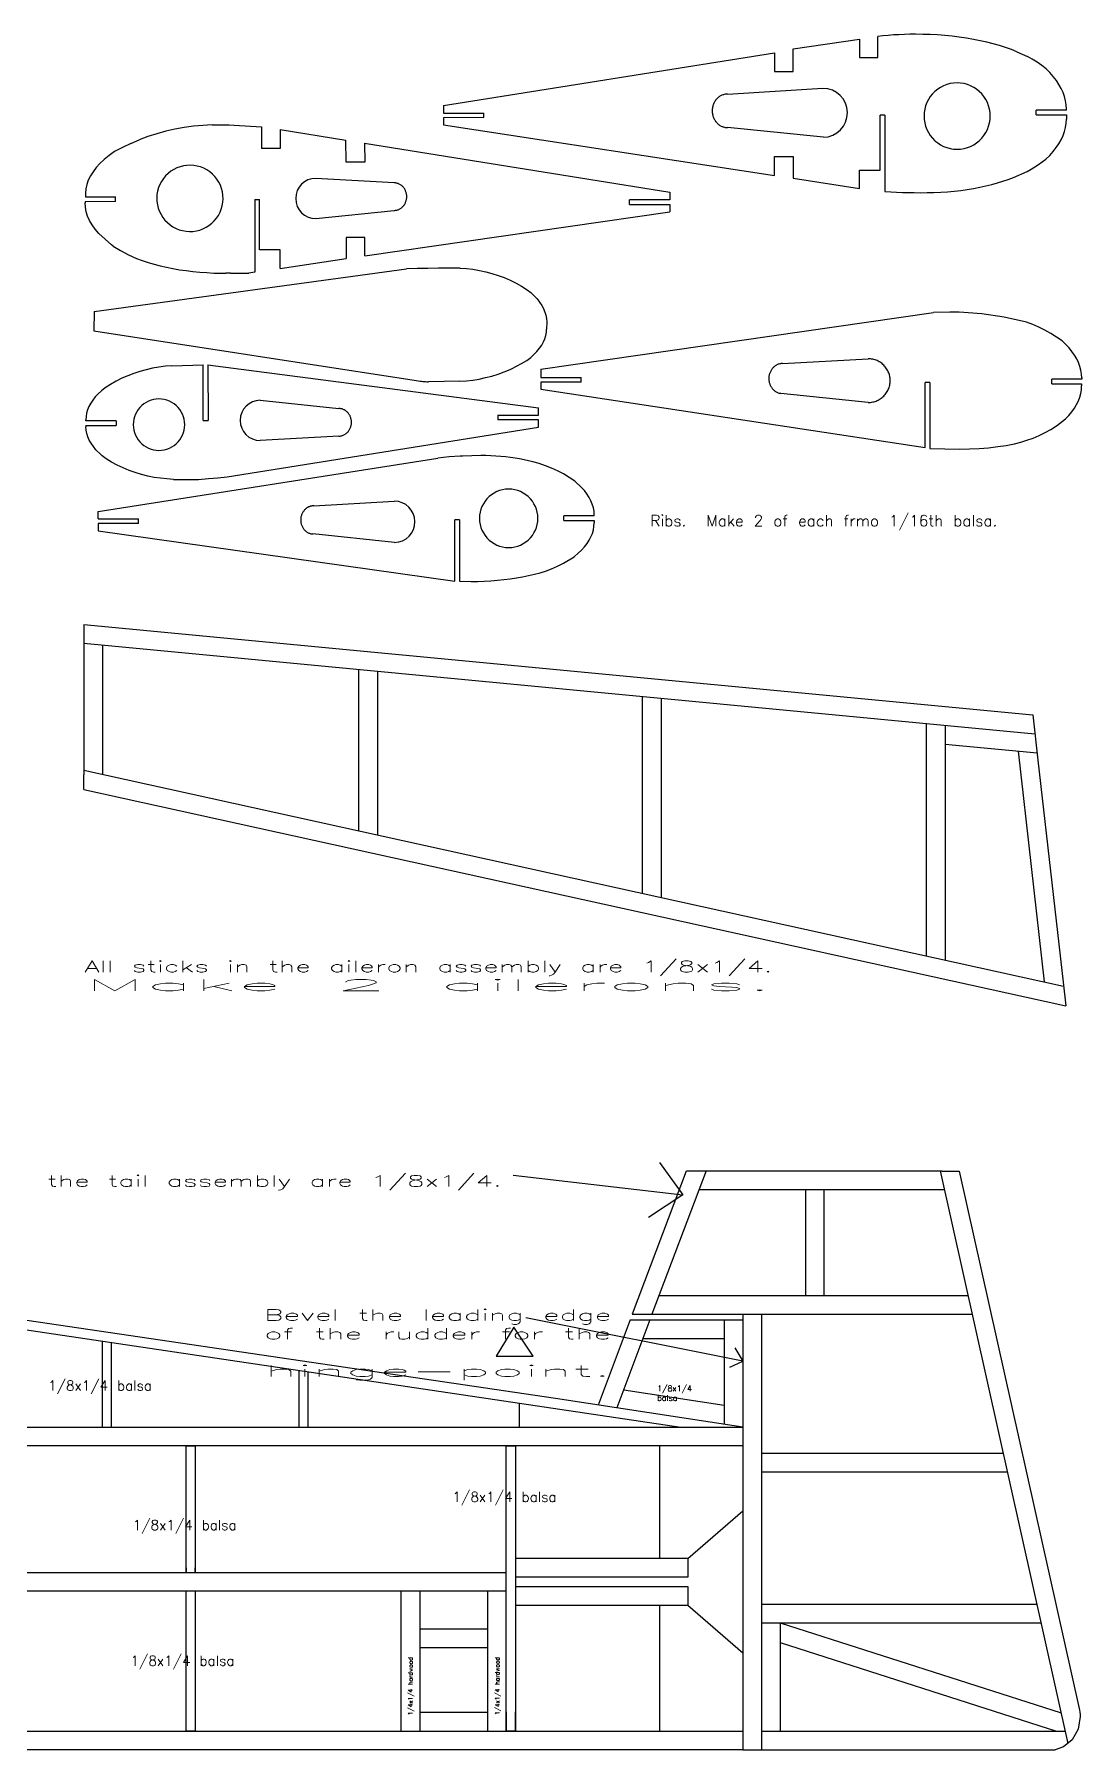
# Model space of a CAD drawing. Extents: x 0 to 60.8, y 0 to 23.
# Drawn here: x 15.7 to 29.74, y 0 to 22.98 of the extents above; entities that cross this region are included whole.
import ezdxf
from ezdxf.enums import TextEntityAlignment as Align

# ---------------------------------------------------------------- set-up
doc = ezdxf.new("R2010")
doc.units = 0
doc.layers.get('0').update_dxf_attribs({"linetype": 'CONTINUOUS'})
doc.styles.add('_TCW_TXTSTY_1', font='TXT.SHX')
doc.styles.add('_TCW_TXTSTY_D', font='TXT.SHX', dxfattribs={"width": 1.47})

msp = doc.modelspace()

# ---------------------------------------------------------------- linework, layer by layer
at = {"color": 7, "linetype": 'CONTINUOUS'}
for p, q in [((25.874, 22.789, 0), (26.761, 22.918, 0)), ((25.874, 22.486, 0), (25.874, 22.789, 0)), ((26.761, 22.918, 0), (26.761, 22.673, 0)), ((27.008, 22.674, 0), (27.007, 22.957, 0)), ((21.188, 22.03), (25.622, 22.738)), ((25.622, 22.738, 0), (25.623, 22.485, 0)), ((26.761, 22.673, 0), (27.008, 22.674, 0)), ((28.874, 22.751), (29.014, 22.688)), ((29.078, 22.654), (29.014, 22.688)), ((25.623, 22.485, 0), (25.874, 22.486, 0)), ((27.935, 22.312, 0), (27.891, 22.295, 0)), ((27.979, 22.324, 0), (27.935, 22.312, 0)), ((28.025, 22.331, 0), (27.979, 22.324, 0)), ((28.072, 22.333, 0), (28.025, 22.331, 0)), ((28.118, 22.331, 0), (28.072, 22.333, 0)), ((28.164, 22.324, 0), (28.118, 22.331, 0)), ((28.209, 22.312, 0), (28.164, 22.324, 0)), ((28.252, 22.295, 0), (28.209, 22.312, 0)), ((24.994, 22.184, 0), (26.273, 22.262, 0)), ((27.666, 22.07, 0), (27.649, 22.026, 0)), ((27.687, 22.111, 0), (27.666, 22.07, 0)), ((27.712, 22.15, 0), (27.687, 22.111, 0)), ((27.742, 22.186, 0), (27.712, 22.15, 0)), ((27.775, 22.219, 0), (27.742, 22.186, 0)), ((27.811, 22.248, 0), (27.775, 22.219, 0)), ((27.85, 22.274, 0), (27.811, 22.248, 0)), ((27.891, 22.295, 0), (27.85, 22.274, 0)), ((28.294, 22.274, 0), (28.252, 22.295, 0)), ((28.333, 22.248, 0), (28.294, 22.274, 0)), ((28.369, 22.219, 0), (28.333, 22.248, 0)), ((28.402, 22.186, 0), (28.369, 22.219, 0)), ((28.431, 22.15, 0), (28.402, 22.186, 0)), ((28.456, 22.111, 0), (28.431, 22.15, 0)), ((28.478, 22.07, 0), (28.456, 22.111, 0)), ((28.494, 22.026, 0), (28.478, 22.07, 0)), ((21.188, 22.03), (21.189, 21.93)), ((21.729, 21.868, 0), (21.188, 21.867, 0)), ((21.188, 21.867), (21.189, 21.772)), ((21.189, 21.93, 0), (21.729, 21.93, 0)), ((21.729, 21.868, 0), (21.729, 21.93, 0)), ((27.039, 21.163, 0), (27.039, 21.903, 0)), ((27.102, 21.903, 0), (27.039, 21.903, 0)), ((27.102, 21.903, 0), (27.103, 20.878, 0)), ((27.63, 21.936, 0), (27.628, 21.889, 0)), ((27.628, 21.889, 0), (27.63, 21.843, 0)), ((27.637, 21.981, 0), (27.63, 21.936, 0)), ((27.63, 21.843, 0), (27.637, 21.797, 0)), ((27.649, 22.026, 0), (27.637, 21.981, 0)), ((28.506, 21.981, 0), (28.494, 22.026, 0)), ((28.514, 21.936, 0), (28.506, 21.981, 0)), ((28.506, 21.797, 0), (28.514, 21.843, 0)), ((28.516, 21.889, 0), (28.514, 21.936, 0)), ((28.514, 21.843, 0), (28.516, 21.889, 0)), ((29.539, 21.967, 0), (29.132, 21.967, 0)), ((29.133, 21.904, 0), (29.132, 21.967, 0)), ((29.133, 21.904, 0), (29.538, 21.905, 0)), ((29.538, 21.889, 0), (29.537, 21.848, 0)), ((29.538, 21.905), (29.538, 21.889)), ((29.539, 21.967), (29.539, 21.983)), ((18.086, 21.77), (18.315, 21.77)), ((18.315, 21.77, 0), (18.382, 21.767, 0)), ((18.382, 21.767, 0), (18.748, 21.744, 0)), ((18.748, 21.744, 0), (18.748, 21.453, 0)), ((18.998, 21.708, 0), (18.997, 21.453, 0)), ((18.998, 21.708, 0), (19.88, 21.566, 0)), ((21.189, 21.772), (25.624, 21.094)), ((26.28, 21.605, 0), (24.995, 21.736, 0)), ((27.637, 21.797, 0), (27.649, 21.752, 0)), ((27.649, 21.752, 0), (27.666, 21.708, 0)), ((27.666, 21.708, 0), (27.687, 21.667, 0)), ((27.687, 21.667, 0), (27.712, 21.628, 0)), ((27.712, 21.628, 0), (27.742, 21.592, 0)), ((28.402, 21.592, 0), (28.431, 21.628, 0)), ((28.431, 21.628, 0), (28.456, 21.667, 0)), ((28.456, 21.667, 0), (28.478, 21.708, 0)), ((28.478, 21.708, 0), (28.494, 21.752, 0)), ((28.494, 21.752, 0), (28.506, 21.797, 0)), ((16.996, 21.524), (17.11, 21.572)), ((18.997, 21.453, 0), (18.748, 21.453, 0)), ((19.881, 21.271, 0), (19.88, 21.566, 0)), ((20.13, 21.526, 0), (20.131, 21.271, 0)), ((20.13, 21.526), (24.222, 20.868)), ((27.742, 21.592, 0), (27.775, 21.559, 0)), ((27.775, 21.559, 0), (27.811, 21.53, 0)), ((27.811, 21.53, 0), (27.85, 21.504, 0)), ((27.85, 21.504, 0), (27.891, 21.483, 0)), ((27.891, 21.483, 0), (27.935, 21.467, 0)), ((27.935, 21.467, 0), (27.979, 21.455, 0)), ((27.979, 21.455, 0), (28.025, 21.447, 0)), ((28.025, 21.447, 0), (28.072, 21.445, 0)), ((28.072, 21.445, 0), (28.118, 21.447, 0)), ((28.118, 21.447, 0), (28.164, 21.455, 0)), ((28.164, 21.455, 0), (28.209, 21.467, 0)), ((28.209, 21.467, 0), (28.252, 21.483, 0)), ((28.252, 21.483, 0), (28.294, 21.504, 0)), ((28.294, 21.504, 0), (28.333, 21.53, 0)), ((28.333, 21.53, 0), (28.369, 21.559, 0)), ((28.369, 21.559, 0), (28.402, 21.592, 0)), ((17.532, 21.15, 0), (17.496, 21.121, 0)), ((17.572, 21.175, 0), (17.532, 21.15, 0)), ((17.614, 21.195, 0), (17.572, 21.175, 0)), ((17.657, 21.211, 0), (17.614, 21.195, 0)), ((17.702, 21.223, 0), (17.657, 21.211, 0)), ((17.748, 21.229, 0), (17.702, 21.223, 0)), ((17.795, 21.231, 0), (17.748, 21.229, 0)), ((17.841, 21.228, 0), (17.795, 21.231, 0)), ((17.887, 21.22, 0), (17.841, 21.228, 0)), ((17.932, 21.207, 0), (17.887, 21.22, 0)), ((17.975, 21.19, 0), (17.932, 21.207, 0)), ((18.016, 21.168, 0), (17.975, 21.19, 0)), ((18.055, 21.142, 0), (18.016, 21.168, 0)), ((20.131, 21.271, 0), (19.881, 21.271, 0)), ((25.624, 21.094, 0), (25.623, 21.347, 0)), ((25.623, 21.347, 0), (25.876, 21.347, 0)), ((25.876, 21.347, 0), (25.876, 21.056, 0)), ((26.764, 20.921, 0), (26.764, 21.163, 0)), ((26.764, 21.163, 0), (27.039, 21.163, 0)), ((17.368, 20.93, 0), (17.355, 20.885, 0)), ((17.385, 20.973, 0), (17.368, 20.93, 0)), ((17.407, 21.014, 0), (17.385, 20.973, 0)), ((17.433, 21.053, 0), (17.407, 21.014, 0)), ((17.463, 21.089, 0), (17.433, 21.053, 0)), ((17.496, 21.121, 0), (17.463, 21.089, 0)), ((18.09, 21.113, 0), (18.055, 21.142, 0)), ((18.123, 21.079, 0), (18.09, 21.113, 0)), ((18.151, 21.043, 0), (18.123, 21.079, 0)), ((18.176, 21.003, 0), (18.151, 21.043, 0)), ((18.197, 20.962, 0), (18.176, 21.003, 0)), ((18.213, 20.918, 0), (18.197, 20.962, 0)), ((18.224, 20.873, 0), (18.213, 20.918, 0)), ((20.526, 20.994, 0), (19.475, 21.055, 0)), ((25.876, 21.056, 0), (26.764, 20.921, 0)), ((28.826, 21.064), (29.009, 21.147)), ((16.791, 20.743, 0), (16.385, 20.742, 0)), ((16.385, 20.742), (16.385, 20.727)), ((16.389, 20.854), (16.388, 20.82)), ((16.388, 20.82), (16.388, 20.805)), ((16.388, 20.805, 0), (16.791, 20.805, 0)), ((16.791, 20.743, 0), (16.791, 20.805, 0)), ((17.347, 20.84, 0), (17.344, 20.793, 0)), ((17.344, 20.793, 0), (17.346, 20.747, 0)), ((17.346, 20.747, 0), (17.353, 20.701, 0)), ((17.355, 20.885, 0), (17.347, 20.84, 0)), ((17.353, 20.701, 0), (17.364, 20.656, 0)), ((18.209, 20.644, 0), (18.222, 20.688, 0)), ((18.222, 20.688, 0), (18.229, 20.734, 0)), ((18.231, 20.827, 0), (18.224, 20.873, 0)), ((18.229, 20.734, 0), (18.233, 20.781, 0)), ((18.233, 20.781, 0), (18.231, 20.827, 0)), ((18.657, 20.77, 0), (18.658, 19.797, 0)), ((18.657, 20.77, 0), (18.719, 20.77, 0)), ((18.72, 20.096, 0), (18.719, 20.77, 0)), ((24.222, 20.766, 0), (23.68, 20.766, 0)), ((23.68, 20.703, 0), (23.68, 20.766, 0)), ((23.68, 20.703, 0), (24.222, 20.703, 0)), ((24.222, 20.868, 0), (24.222, 20.766, 0)), ((24.222, 20.703, 0), (24.222, 20.606, 0)), ((17.364, 20.656, 0), (17.38, 20.612, 0)), ((17.38, 20.612, 0), (17.401, 20.57, 0)), ((17.401, 20.57, 0), (17.425, 20.531, 0)), ((17.425, 20.531, 0), (17.454, 20.494, 0)), ((17.454, 20.494, 0), (17.487, 20.461, 0)), ((17.487, 20.461, 0), (17.522, 20.431, 0)), ((18.081, 20.453, 0), (18.114, 20.485, 0)), ((18.114, 20.485, 0), (18.144, 20.521, 0)), ((18.144, 20.521, 0), (18.17, 20.559, 0)), ((18.17, 20.559, 0), (18.192, 20.6, 0)), ((18.192, 20.6, 0), (18.209, 20.644, 0)), ((19.476, 20.515, 0), (20.526, 20.625, 0)), ((20.133, 20.016), (24.222, 20.606)), ((16.568, 20.314), (16.739, 20.162)), ((17.522, 20.431, 0), (17.561, 20.405, 0)), ((17.561, 20.405, 0), (17.602, 20.384, 0)), ((17.602, 20.384, 0), (17.645, 20.366, 0)), ((17.645, 20.366, 0), (17.69, 20.354, 0)), ((17.69, 20.354, 0), (17.736, 20.346, 0)), ((17.736, 20.346, 0), (17.782, 20.343, 0)), ((17.782, 20.343, 0), (17.829, 20.344, 0)), ((17.829, 20.344, 0), (17.875, 20.351, 0)), ((17.875, 20.351, 0), (17.92, 20.362, 0)), ((17.92, 20.362, 0), (17.963, 20.378, 0)), ((17.963, 20.378, 0), (18.005, 20.399, 0)), ((18.005, 20.399, 0), (18.044, 20.424, 0)), ((18.044, 20.424, 0), (18.081, 20.453, 0)), ((19.884, 20.262, 0), (19.884, 19.979, 0)), ((20.133, 20.262, 0), (19.884, 20.262, 0)), ((20.133, 20.016, 0), (20.133, 20.262, 0)), ((16.758, 20.148), (16.739, 20.162)), ((18.999, 20.096, 0), (18.72, 20.096, 0)), ((18.999, 19.846, 0), (18.999, 20.096, 0)), ((16.507, 19.272), (20.693, 19.841)), ((18.2, 19.783), (18.269, 19.784)), ((18.334, 19.784, 0), (18.269, 19.784, 0)), ((18.334, 19.784, 0), (18.58, 19.785, 0)), ((18.658, 19.797, 0), (18.58, 19.785, 0)), ((18.999, 19.846, 0), (19.884, 19.979, 0)), ((22.528, 19.309), (22.56, 19.22)), ((16.507, 19.272, 0), (16.5, 19.013, 0)), ((22.491, 18.496), (27.755, 19.256)), ((22.571, 19.13, 0), (22.569, 19.036, 0)), ((27.974, 19.263, 0), (27.755, 19.256, 0)), ((28.101, 19.262, 0), (27.974, 19.263, 0)), ((16.5, 19.013), (20.792, 18.35)), ((29.572, 18.783), (29.478, 18.876)), ((25.732, 18.573, 0), (26.88, 18.637, 0)), ((29.611, 18.734, 0), (29.572, 18.783, 0)), ((17.546, 18.544, 0), (17.965, 18.557)), ((17.968, 17.809, 0), (17.965, 18.557, 0)), ((18.028, 18.554, 0), (18.031, 17.808, 0)), ((18.028, 18.554), (22.46, 17.978)), ((22.1, 18.504), (22.233, 18.572)), ((22.233, 18.572, 0), (22.306, 18.616, 0)), ((22.491, 18.496, 0), (22.491, 18.386, 0)), ((16.52, 18.125), (16.559, 18.167)), ((20.792, 18.35, 0), (20.875, 18.339, 0)), ((21.407, 18.336, 0), (20.984, 18.33, 0)), ((22.491, 18.386, 0), (23.031, 18.386, 0)), ((23.031, 18.323, 0), (22.491, 18.323, 0)), ((22.491, 18.323, 0), (22.491, 18.228, 0)), ((22.491, 18.228), (27.643, 17.448)), ((23.031, 18.323, 0), (23.031, 18.386, 0)), ((26.88, 18.051, 0), (25.71, 18.172, 0)), ((27.643, 17.448, 0), (27.643, 18.321, 0)), ((27.705, 18.321, 0), (27.643, 18.321, 0)), ((27.705, 18.321, 0), (27.705, 17.436, 0)), ((29.741, 18.365, 0), (29.339, 18.365, 0)), ((29.339, 18.302, 0), (29.339, 18.365, 0)), ((29.339, 18.302, 0), (29.74, 18.302, 0)), ((29.74, 18.302), (29.74, 18.287)), ((29.74, 18.287), (29.74, 18.273)), ((29.741, 18.38), (29.741, 18.365)), ((17.095, 17.956, 0), (17.075, 17.926, 0)), ((17.117, 17.984, 0), (17.095, 17.956, 0)), ((17.143, 18.01, 0), (17.117, 17.984, 0)), ((17.171, 18.033, 0), (17.143, 18.01, 0)), ((17.201, 18.052, 0), (17.171, 18.033, 0)), ((17.233, 18.069, 0), (17.201, 18.052, 0)), ((17.267, 18.082, 0), (17.233, 18.069, 0)), ((17.302, 18.091, 0), (17.267, 18.082, 0)), ((17.337, 18.096, 0), (17.302, 18.091, 0)), ((17.373, 18.098, 0), (17.337, 18.096, 0)), ((17.409, 18.096, 0), (17.373, 18.098, 0)), ((17.445, 18.091, 0), (17.409, 18.096, 0)), ((17.48, 18.082, 0), (17.445, 18.091, 0)), ((17.513, 18.069, 0), (17.48, 18.082, 0)), ((17.545, 18.052, 0), (17.513, 18.069, 0)), ((17.576, 18.033, 0), (17.545, 18.052, 0)), ((17.604, 18.01, 0), (17.576, 18.033, 0)), ((17.629, 17.984, 0), (17.604, 18.01, 0)), ((17.652, 17.956, 0), (17.629, 17.984, 0)), ((17.671, 17.926, 0), (17.652, 17.956, 0)), ((18.732, 18.082, 0), (19.784, 17.97, 0)), ((22.46, 17.88, 0), (22.46, 17.978, 0)), ((16.395, 17.805), (16.395, 17.82)), ((16.799, 17.804, 0), (16.395, 17.805, 0)), ((16.395, 17.742, 0), (16.799, 17.742, 0)), ((16.395, 17.742), (16.395, 17.727)), ((16.799, 17.804, 0), (16.799, 17.742, 0)), ((17.031, 17.79, 0), (17.029, 17.754, 0)), ((17.029, 17.754, 0), (17.031, 17.718, 0)), ((17.036, 17.826, 0), (17.031, 17.79, 0)), ((17.031, 17.718, 0), (17.036, 17.682, 0)), ((17.046, 17.86, 0), (17.036, 17.826, 0)), ((17.059, 17.894, 0), (17.046, 17.86, 0)), ((17.075, 17.926, 0), (17.059, 17.894, 0)), ((17.688, 17.894, 0), (17.671, 17.926, 0)), ((17.701, 17.86, 0), (17.688, 17.894, 0)), ((17.71, 17.826, 0), (17.701, 17.86, 0)), ((17.716, 17.79, 0), (17.71, 17.826, 0)), ((17.71, 17.682, 0), (17.716, 17.718, 0)), ((17.718, 17.754, 0), (17.716, 17.79, 0)), ((17.716, 17.718, 0), (17.718, 17.754, 0)), ((17.968, 17.809, 0), (18.031, 17.808, 0)), ((18.287, 17.055), (22.459, 17.72)), ((21.915, 17.881, 0), (22.46, 17.88, 0)), ((21.915, 17.881, 0), (21.915, 17.818, 0)), ((22.459, 17.818, 0), (21.915, 17.818, 0)), ((22.459, 17.72, 0), (22.459, 17.818, 0)), ((29.403, 17.737), (29.526, 17.833)), ((17.036, 17.682, 0), (17.046, 17.648, 0)), ((17.046, 17.648, 0), (17.059, 17.614, 0)), ((17.059, 17.614, 0), (17.075, 17.582, 0)), ((17.075, 17.582, 0), (17.095, 17.552, 0)), ((17.095, 17.552, 0), (17.117, 17.524, 0)), ((17.117, 17.524, 0), (17.143, 17.498, 0)), ((17.143, 17.498, 0), (17.171, 17.475, 0)), ((17.171, 17.475, 0), (17.201, 17.456, 0)), ((17.545, 17.456, 0), (17.576, 17.475, 0)), ((17.576, 17.475, 0), (17.604, 17.498, 0)), ((17.604, 17.498, 0), (17.629, 17.524, 0)), ((17.629, 17.524, 0), (17.652, 17.552, 0)), ((17.652, 17.552, 0), (17.671, 17.582, 0)), ((17.671, 17.582, 0), (17.688, 17.614, 0)), ((17.688, 17.614, 0), (17.701, 17.648, 0)), ((17.701, 17.648, 0), (17.71, 17.682, 0)), ((19.784, 17.601, 0), (18.731, 17.541, 0)), ((28.615, 17.46, 0), (28.73, 17.477, 0)), ((28.73, 17.477, 0), (28.839, 17.499, 0)), ((16.529, 17.419), (16.595, 17.354)), ((16.558, 16.591), (21.112, 17.307)), ((16.614, 17.337, 0), (16.595, 17.354, 0)), ((16.664, 17.297, 0), (16.614, 17.337, 0)), ((17.201, 17.456, 0), (17.233, 17.439, 0)), ((17.233, 17.439, 0), (17.267, 17.426, 0)), ((17.267, 17.426, 0), (17.302, 17.417, 0)), ((17.302, 17.417, 0), (17.337, 17.411, 0)), ((17.337, 17.411, 0), (17.373, 17.41, 0)), ((17.373, 17.41, 0), (17.409, 17.411, 0)), ((17.409, 17.411, 0), (17.445, 17.417, 0)), ((17.445, 17.417, 0), (17.48, 17.426, 0)), ((17.48, 17.426, 0), (17.513, 17.439, 0)), ((17.513, 17.439, 0), (17.545, 17.456, 0)), ((21.265, 17.321, 0), (21.112, 17.307, 0)), ((21.41, 17.333, 0), (21.265, 17.321, 0)), ((21.445, 17.334, 0), (21.41, 17.333, 0)), ((21.689, 17.339, 0), (21.445, 17.334, 0)), ((27.705, 17.436, 0), (28.109, 17.425, 0)), ((28.109, 17.425, 0), (28.239, 17.429, 0)), ((28.239, 17.429, 0), (28.367, 17.433, 0)), ((28.367, 17.433, 0), (28.494, 17.442, 0)), ((28.494, 17.442, 0), (28.615, 17.46, 0)), ((17.567, 17.021, 0), (17.905, 17.021, 0)), ((21.799, 16.79, 0), (21.77, 16.761, 0)), ((21.831, 16.816, 0), (21.799, 16.79, 0)), ((21.865, 16.838, 0), (21.831, 16.816, 0)), ((21.902, 16.857, 0), (21.865, 16.838, 0)), ((21.94, 16.872, 0), (21.902, 16.857, 0)), ((21.98, 16.882, 0), (21.94, 16.872, 0)), ((22.02, 16.889, 0), (21.98, 16.882, 0)), ((22.061, 16.891, 0), (22.02, 16.889, 0)), ((22.102, 16.889, 0), (22.061, 16.891, 0)), ((22.143, 16.882, 0), (22.102, 16.889, 0)), ((22.182, 16.872, 0), (22.143, 16.882, 0)), ((22.221, 16.857, 0), (22.182, 16.872, 0)), ((22.257, 16.838, 0), (22.221, 16.857, 0)), ((22.291, 16.816, 0), (22.257, 16.838, 0)), ((22.323, 16.79, 0), (22.291, 16.816, 0)), ((22.352, 16.761, 0), (22.323, 16.79, 0)), ((22.947, 16.998, 0), (22.946, 16.999, 0)), ((22.947, 16.998), (23.037, 16.914)), ((23.076, 16.87, 0), (23.037, 16.914, 0)), ((16.558, 16.491), (16.558, 16.591)), ((19.447, 16.667, 0), (20.527, 16.73, 0)), ((21.678, 16.58, 0), (21.671, 16.54, 0)), ((21.689, 16.62, 0), (21.678, 16.58, 0)), ((21.703, 16.658, 0), (21.689, 16.62, 0)), ((21.722, 16.695, 0), (21.703, 16.658, 0)), ((21.744, 16.729, 0), (21.722, 16.695, 0)), ((21.77, 16.761, 0), (21.744, 16.729, 0)), ((22.378, 16.729, 0), (22.352, 16.761, 0)), ((22.4, 16.695, 0), (22.378, 16.729, 0)), ((22.419, 16.658, 0), (22.4, 16.695, 0)), ((22.434, 16.62, 0), (22.419, 16.658, 0)), ((22.444, 16.58, 0), (22.434, 16.62, 0)), ((22.451, 16.54, 0), (22.444, 16.58, 0)), ((16.558, 16.491, 0), (17.1, 16.491, 0)), ((17.1, 16.429, 0), (16.558, 16.429, 0)), ((16.558, 16.429), (16.558, 16.332)), ((16.558, 16.332), (21.34, 15.658)), ((17.1, 16.429, 0), (17.1, 16.491, 0)), ((21.34, 15.658, 0), (21.34, 16.478, 0)), ((21.403, 16.478, 0), (21.34, 16.478, 0)), ((21.403, 16.477, 0), (21.403, 15.658, 0)), ((21.671, 16.54, 0), (21.669, 16.499, 0)), ((21.669, 16.499, 0), (21.671, 16.458, 0)), ((21.671, 16.458, 0), (21.678, 16.417, 0)), ((21.678, 16.417, 0), (21.689, 16.378, 0)), ((21.689, 16.378, 0), (21.703, 16.34, 0)), ((21.703, 16.34, 0), (21.722, 16.303, 0)), ((22.4, 16.303, 0), (22.419, 16.34, 0)), ((22.419, 16.34, 0), (22.434, 16.378, 0)), ((22.434, 16.378, 0), (22.444, 16.417, 0)), ((22.444, 16.417, 0), (22.451, 16.458, 0)), ((22.453, 16.499, 0), (22.451, 16.54, 0)), ((22.451, 16.458, 0), (22.453, 16.499, 0)), ((23.208, 16.531, 0), (22.801, 16.531, 0)), ((22.801, 16.468, 0), (22.801, 16.531, 0)), ((22.801, 16.468, 0), (23.207, 16.468, 0)), ((23.207, 16.468), (23.207, 16.453)), ((23.207, 16.453, 0), (23.207, 16.437, 0)), ((23.208, 16.531), (23.208, 16.546)), ((20.532, 16.176, 0), (19.436, 16.289, 0)), ((21.722, 16.303, 0), (21.744, 16.269, 0)), ((21.744, 16.269, 0), (21.77, 16.237, 0)), ((21.77, 16.237, 0), (21.799, 16.208, 0)), ((21.799, 16.208, 0), (21.831, 16.182, 0)), ((21.831, 16.182, 0), (21.865, 16.16, 0)), ((21.865, 16.16, 0), (21.902, 16.141, 0)), ((21.902, 16.141, 0), (21.94, 16.126, 0)), ((21.94, 16.126, 0), (21.98, 16.116, 0)), ((21.98, 16.116, 0), (22.02, 16.109, 0)), ((22.02, 16.109, 0), (22.061, 16.107, 0)), ((22.061, 16.107, 0), (22.102, 16.109, 0)), ((22.102, 16.109, 0), (22.143, 16.116, 0)), ((22.143, 16.116, 0), (22.182, 16.126, 0)), ((22.182, 16.126, 0), (22.221, 16.141, 0)), ((22.221, 16.141, 0), (22.257, 16.16, 0)), ((22.257, 16.16, 0), (22.291, 16.182, 0)), ((22.291, 16.182, 0), (22.323, 16.208, 0)), ((22.323, 16.208, 0), (22.352, 16.237, 0)), ((22.352, 16.237, 0), (22.378, 16.269, 0)), ((22.378, 16.269, 0), (22.4, 16.303, 0)), ((22.795, 15.898), (22.938, 15.985)), ((22.938, 15.985, 0), (22.944, 15.989, 0)), ((21.403, 15.658, 0), (21.558, 15.653, 0)), ((16.365, 15.078, 0), (16.365, 14.61, 0)), ((16.365, 15.078, 0), (29.087, 13.865, 0)), ((16.365, 14.826, 0), (29.115, 13.612, 0)), ((16.615, 14.803, 0), (16.615, 13.068, 0)), ((16.365, 14.61, 0), (16.365, 13.06, 0)), ((20.053, 12.31, 0), (20.053, 14.475, 0)), ((20.303, 14.451, 0), (20.303, 12.255, 0)), ((23.856, 11.473, 0), (23.856, 14.113, 0)), ((24.106, 14.089, 0), (24.106, 11.418, 0)), ((29.087, 13.865, 0), (29.155, 13.258, 0)), ((27.661, 10.635, 0), (27.661, 13.75, 0)), ((27.911, 13.727, 0), (27.911, 10.579, 0)), ((27.911, 13.474, 0), (29.144, 13.356, 0)), ((28.89, 13.381, 0), (29.239, 10.287, 0)), ((16.365, 13.123, 0), (29.497, 10.23, 0)), ((29.155, 13.258, 0), (29.491, 10.283, 0)), ((16.365, 12.867, 0), (16.365, 13.06, 0)), ((16.365, 12.867, 0), (29.527, 9.967, 0)), ((29.491, 10.283, 0), (29.527, 9.967, 0)), ((24.082, 7.868, 0), (24.395, 7.432, 0)), ((22.121, 7.696, 0), (24.395, 7.432, 0)), ((24.44, 7.751, 0), (23.714, 5.833, 0)), ((24.71, 7.753, 0), (23.981, 5.833, 0)), ((24.443, 7.753, 0), (24.544, 7.753, 0)), ((24.544, 7.753, 0), (27.872, 7.753, 0)), ((27.844, 7.753, 0), (29.556, 0.083, 0)), ((27.872, 7.752, 0), (28.097, 7.752, 0)), ((28.097, 7.752, 0), (29.709, 0.55, 0)), ((24.395, 7.432, 0), (23.935, 7.128, 0)), ((24.615, 7.503, 0), (27.9, 7.503, 0)), ((26.038, 7.503, 0), (26.038, 6.083, 0)), ((26.288, 6.083, 0), (26.288, 7.503, 0)), ((12.845, 6.034, 0), (24.367, 4.321)), ((24.076, 6.083, 0), (28.217, 6.083, 0)), ((22.688, 4.703), (14.19, 5.959, 0)), ((25.199, 5.204, 0), (22.292, 5.786, 0)), ((23.69, 5.757, 0), (23.26, 4.616, 0)), ((23.952, 5.757), (23.512, 4.578)), ((23.69, 5.757, 0), (25.201, 5.757, 0)), ((23.714, 5.833, 0), (24.022, 5.833, 0)), ((24.022, 5.833, 0), (25.201, 5.833, 0)), ((24.951, 5.757), (24.951, 4.359)), ((25.201, 5.833), (25.201, 4.321)), ((25.201, 5.833, 0), (25.701, 5.833, 0)), ((25.451, 5.833), (25.451, -0.002)), ((25.701, 5.833, 0), (28.272, 5.833, 0)), ((22.129, 5.662, 0), (21.891, 5.27, 0)), ((22.391, 5.27, 0), (22.129, 5.662, 0)), ((16.614, 5.468, 0), (16.614, 4.321, 0)), ((16.739, 4.321, 0), (16.739, 5.449, 0)), ((23.863, 5.507), (24.951, 5.507)), ((25.092, 5.384, 0), (25.199, 5.204, 0)), ((19.248, 5.081, 0), (19.248, 4.317, 0)), ((19.373, 4.32, 0), (19.373, 5.062, 0)), ((21.891, 5.27, 0), (22.391, 5.27, 0)), ((25.027, 5.125, 0), (25.199, 5.204, 0)), ((22.204, 4.321, 0), (22.204, 4.643, 0)), ((25.201, 4.321, 0), (22.688, 4.703)), ((24.951, 4.612), (23.603, 4.817)), ((5.278, 4.321, 0), (25.201, 4.321, 0)), ((25.201, 4.321, 0), (25.201, 4.071, 0)), ((24.083, 4.071), (5.278, 4.071, 0)), ((25.201, 4.071, 0), (24.083, 4.071)), ((24.083, 4.071), (24.083, 2.56)), ((25.201, 4.071), (25.201, 3.2)), ((25.451, 3.971, 0), (28.688, 3.971, 0)), ((25.451, 3.721, 0), (28.744, 3.721, 0)), ((24.462, 2.56), (25.201, 3.2)), ((25.201, 3.2, 0), (25.201, 1.296, 0)), ((24.083, 2.56), (22.153, 2.56)), ((24.462, 2.56), (24.083, 2.56)), ((24.462, 2.56), (24.462, 2.31)), ((13.69, 2.372), (17.738, 2.372)), ((17.738, 2.435), (17.738, 2.386)), ((17.738, 2.372), (22.028, 2.372)), ((17.858, 2.386), (17.858, 2.435)), ((24.462, 2.31), (22.153, 2.31)), ((17.738, 2.122), (13.69, 2.122)), ((22.028, 2.122), (17.738, 2.122)), ((17.738, 2.06), (17.738, 2.109)), ((17.858, 2.109), (17.858, 2.06)), ((20.62, 0.248), (20.62, 2.122)), ((20.87, 2.122), (20.87, 0.248)), ((21.778, 2.122), (21.778, 0.248)), ((22.153, 2.185), (24.462, 2.185)), ((24.462, 2.185), (24.462, 1.935)), ((22.153, 1.935), (24.083, 1.935)), ((24.083, 1.935), (24.083, 0.248)), ((24.083, 1.935), (24.462, 1.935)), ((24.462, 1.935), (25.201, 1.296)), ((25.451, 1.948, 0), (29.139, 1.948, 0)), ((20.87, 1.618), (21.778, 1.618)), ((25.451, 1.698, 0), (29.195, 1.698, 0)), ((25.701, 1.698, 0), (29.464, 0.49, 0)), ((25.701, 1.698), (25.701, 0.248)), ((25.701, 1.435, 0), (29.402, 0.248, 0)), ((20.87, 1.368), (21.778, 1.368)), ((25.201, 1.296), (25.201, 0.248)), ((21.778, 0.498), (20.87, 0.498)), ((22.028, 0.504), (22.028, 0.248)), ((22.153, 0.248), (22.153, 0.504)), ((29.709, 0.55, 0), (29.714, 0.526, 0)), ((29.714, 0.526, 0), (29.717, 0.5, 0)), ((29.717, 0.5, 0), (29.72, 0.472, 0)), ((29.72, 0.472, 0), (29.723, 0.444, 0)), ((3.072, 0.248, 0), (24.083, 0.248)), ((22.028, 0.248), (22.153, 0.248)), ((24.083, 0.248), (25.201, 0.248, 0)), ((25.201, 0.248, 0), (25.201, -0.002, 0)), ((25.451, 0.248, 0), (29.52, 0.248, 0)), ((29.692, 0.273, 0), (29.613, 0.13, 0)), ((29.723, 0.444, 0), (29.692, 0.273, 0)), ((29.498, 0.035, 0), (29.386, -0.002, 0)), ((29.613, 0.13, 0), (29.498, 0.035, 0)), ((25.201, -0.002, 0), (3.072, -0.002, 0)), ((25.201, -0.002, 0), (25.529, -0.002, 0)), ((25.529, -0.002, 0), (29.092, -0.002, 0)), ((29.092, -0.002, 0), (29.386, -0.002, 0))]:
    msp.add_line(p, q, dxfattribs=at)
at = {"color": 7, "linetype": 'CONTINUOUS', "flags": 128}
for points in [[(27.512, 22.985), (27.438, 22.985), (27.365, 22.983), (27.292, 22.98), (27.22, 22.976), (27.148, 22.971), (27.077, 22.965), (27.007, 22.957)], [(28.874, 22.751), (28.799, 22.78), (28.721, 22.807), (28.64, 22.833), (28.555, 22.857), (28.469, 22.879), (28.38, 22.899), (28.289, 22.917), (28.196, 22.933), (28.101, 22.947), (28.005, 22.958), (27.908, 22.968), (27.81, 22.976), (27.711, 22.981), (27.611, 22.984), (27.512, 22.985)], [(29.266, 22.522), (29.205, 22.569), (29.143, 22.613), (29.078, 22.654)], [(29.539, 21.983), (29.535, 22.039), (29.526, 22.095), (29.512, 22.15), (29.492, 22.206), (29.467, 22.26), (29.437, 22.314), (29.402, 22.368), (29.361, 22.42), (29.316, 22.471), (29.266, 22.522)], [(24.994, 22.184), (24.983, 22.184), (24.972, 22.183), (24.962, 22.181), (24.951, 22.179), (24.941, 22.176), (24.93, 22.173), (24.92, 22.169), (24.91, 22.165), (24.901, 22.159), (24.891, 22.154), (24.882, 22.148), (24.873, 22.141), (24.864, 22.134), (24.856, 22.126), (24.848, 22.118), (24.841, 22.11), (24.834, 22.101), (24.828, 22.091), (24.821, 22.082), (24.816, 22.072), (24.811, 22.061), (24.806, 22.051), (24.802, 22.04), (24.798, 22.029), (24.795, 22.018), (24.793, 22.006), (24.791, 21.995), (24.79, 21.983), (24.789, 21.971), (24.788, 21.959), (24.789, 21.948), (24.79, 21.936), (24.791, 21.924), (24.793, 21.913), (24.796, 21.901), (24.799, 21.89), (24.802, 21.879), (24.806, 21.868), (24.811, 21.858), (24.816, 21.847), (24.822, 21.837), (24.828, 21.828), (24.835, 21.818), (24.842, 21.81), (24.849, 21.801), (24.857, 21.793), (24.865, 21.785), (24.874, 21.778), (24.882, 21.772), (24.892, 21.765), (24.901, 21.76), (24.911, 21.755), (24.921, 21.75), (24.931, 21.746), (24.941, 21.743), (24.952, 21.74), (24.962, 21.738), (24.973, 21.737), (24.984, 21.736), (24.995, 21.736)], [(29.261, 21.313), (29.312, 21.363), (29.359, 21.414), (29.4, 21.466), (29.436, 21.519), (29.467, 21.572), (29.492, 21.627), (29.512, 21.682), (29.526, 21.737), (29.534, 21.793), (29.537, 21.848)], [(18.086, 21.77), (17.96, 21.764), (17.835, 21.753), (17.71, 21.736), (17.587, 21.714), (17.465, 21.686), (17.344, 21.653), (17.226, 21.615), (17.11, 21.572)], [(16.778, 21.413), (16.706, 21.361), (16.641, 21.308), (16.583, 21.254), (16.533, 21.199), (16.49, 21.143), (16.454, 21.087), (16.426, 21.029), (16.406, 20.971), (16.394, 20.913), (16.389, 20.854)], [(16.996, 21.524), (16.885, 21.47), (16.778, 21.413)], [(29.009, 21.147), (29.064, 21.178), (29.114, 21.209), (29.161, 21.242)], [(29.161, 21.242), (29.211, 21.276), (29.261, 21.313)], [(20.526, 20.625), (20.535, 20.626), (20.544, 20.627), (20.553, 20.628), (20.561, 20.63), (20.57, 20.632), (20.578, 20.635), (20.587, 20.638), (20.595, 20.641), (20.603, 20.646), (20.611, 20.65), (20.618, 20.655), (20.626, 20.661), (20.633, 20.667), (20.639, 20.673), (20.646, 20.68), (20.652, 20.687), (20.657, 20.694), (20.663, 20.702), (20.668, 20.71), (20.672, 20.718), (20.677, 20.726), (20.68, 20.735), (20.684, 20.744), (20.687, 20.753), (20.689, 20.762), (20.691, 20.772), (20.693, 20.781), (20.694, 20.791), (20.695, 20.8), (20.695, 20.81), (20.695, 20.819), (20.694, 20.829), (20.693, 20.839), (20.691, 20.848), (20.689, 20.858), (20.687, 20.867), (20.684, 20.876), (20.68, 20.885), (20.677, 20.893), (20.672, 20.902), (20.668, 20.91), (20.663, 20.918), (20.657, 20.926), (20.651, 20.933), (20.645, 20.94), (20.639, 20.947), (20.632, 20.953), (20.625, 20.959), (20.618, 20.964), (20.61, 20.969), (20.603, 20.974), (20.595, 20.978), (20.586, 20.982), (20.578, 20.985), (20.57, 20.988), (20.561, 20.99), (20.552, 20.992), (20.543, 20.993), (20.535, 20.994), (20.526, 20.994)], [(27.578, 20.862), (27.67, 20.863), (27.761, 20.865), (27.852, 20.87), (27.942, 20.876), (28.031, 20.884), (28.12, 20.894), (28.206, 20.906), (28.292, 20.92), (28.375, 20.936), (28.456, 20.953), (28.535, 20.972), (28.612, 20.993), (28.686, 21.015), (28.757, 21.038), (28.825, 21.064), (28.826, 21.064)], [(16.568, 20.314), (16.519, 20.372), (16.477, 20.43), (16.443, 20.489), (16.417, 20.548), (16.399, 20.607), (16.388, 20.667), (16.385, 20.727)], [(27.103, 20.878), (27.181, 20.874), (27.259, 20.87), (27.338, 20.867), (27.418, 20.864), (27.498, 20.863), (27.578, 20.862)], [(16.758, 20.148), (16.86, 20.087), (16.966, 20.032), (17.074, 19.98)], [(17.074, 19.98), (17.149, 19.953), (17.227, 19.928), (17.307, 19.905), (17.39, 19.884), (17.474, 19.864), (17.561, 19.847), (17.649, 19.831), (17.739, 19.818), (17.829, 19.807), (17.921, 19.798), (18.014, 19.791), (18.107, 19.786), (18.2, 19.783)], [(21.409, 19.852), (21.264, 19.852), (21.12, 19.851), (20.977, 19.848), (20.834, 19.845), (20.693, 19.841)], [(21.409, 19.852), (21.496, 19.847), (21.582, 19.836), (21.668, 19.822), (21.753, 19.804), (21.837, 19.781), (21.92, 19.755), (22.001, 19.724), (22.081, 19.69), (22.159, 19.651), (22.234, 19.609), (22.308, 19.563)], [(22.308, 19.563), (22.357, 19.523), (22.401, 19.482), (22.441, 19.44), (22.475, 19.397), (22.504, 19.353), (22.528, 19.309)], [(22.56, 19.22), (22.568, 19.175), (22.571, 19.13)], [(29.003, 19.126), (28.703, 19.193), (28.402, 19.239), (28.101, 19.262)], [(29.478, 18.876), (29.404, 18.928), (29.328, 18.977), (29.249, 19.021), (29.169, 19.061), (29.087, 19.096), (29.003, 19.126)], [(22.306, 18.616), (22.356, 18.655), (22.4, 18.695), (22.439, 18.736), (22.473, 18.778), (22.503, 18.82), (22.527, 18.863), (22.545, 18.906), (22.559, 18.949), (22.567, 18.993), (22.569, 19.036)], [(26.88, 18.051), (26.896, 18.052), (26.911, 18.053), (26.926, 18.055), (26.941, 18.058), (26.956, 18.061), (26.971, 18.066), (26.986, 18.071), (27, 18.077), (27.014, 18.083), (27.027, 18.091), (27.04, 18.099), (27.053, 18.107), (27.065, 18.117), (27.077, 18.127), (27.088, 18.137), (27.099, 18.148), (27.109, 18.16), (27.118, 18.172), (27.127, 18.185), (27.135, 18.198), (27.142, 18.211), (27.149, 18.225), (27.155, 18.239), (27.16, 18.254), (27.164, 18.269), (27.168, 18.283), (27.17, 18.299), (27.172, 18.314), (27.174, 18.329), (27.174, 18.344), (27.174, 18.36), (27.172, 18.375), (27.17, 18.39), (27.168, 18.405), (27.164, 18.42), (27.16, 18.435), (27.155, 18.449), (27.149, 18.464), (27.142, 18.477), (27.135, 18.491), (27.127, 18.504), (27.118, 18.517), (27.109, 18.529), (27.099, 18.54), (27.088, 18.552), (27.077, 18.562), (27.065, 18.572), (27.053, 18.581), (27.04, 18.59), (27.027, 18.598), (27.014, 18.606), (27, 18.612), (26.986, 18.618), (26.971, 18.623), (26.956, 18.627), (26.941, 18.631), (26.926, 18.634), (26.911, 18.636), (26.896, 18.637), (26.88, 18.637)], [(29.741, 18.38), (29.739, 18.432), (29.731, 18.483), (29.717, 18.535), (29.698, 18.585), (29.675, 18.636), (29.645, 18.685), (29.611, 18.734)], [(17.546, 18.544), (17.459, 18.537), (17.373, 18.526), (17.288, 18.51), (17.203, 18.491), (17.119, 18.468), (17.037, 18.441), (16.956, 18.409), (16.877, 18.375), (16.799, 18.336), (16.724, 18.294), (16.651, 18.248)], [(21.407, 18.336), (21.494, 18.342), (21.58, 18.352), (21.666, 18.366), (21.751, 18.384), (21.835, 18.405), (21.918, 18.431), (21.999, 18.461), (22.079, 18.494), (22.1, 18.504)], [(25.732, 18.573), (25.722, 18.573), (25.713, 18.572), (25.703, 18.571), (25.694, 18.569), (25.684, 18.566), (25.675, 18.563), (25.666, 18.56), (25.657, 18.556), (25.649, 18.551), (25.64, 18.546), (25.632, 18.541), (25.624, 18.535), (25.616, 18.529), (25.609, 18.522), (25.602, 18.515), (25.595, 18.507), (25.589, 18.499), (25.583, 18.491), (25.578, 18.482), (25.573, 18.473), (25.568, 18.464), (25.564, 18.455), (25.56, 18.445), (25.557, 18.435), (25.554, 18.425), (25.552, 18.415), (25.55, 18.405), (25.549, 18.394), (25.548, 18.384), (25.547, 18.373), (25.548, 18.363), (25.548, 18.352), (25.549, 18.342), (25.551, 18.332), (25.553, 18.321), (25.556, 18.311), (25.559, 18.301), (25.563, 18.292), (25.567, 18.282), (25.571, 18.273), (25.576, 18.264), (25.582, 18.255), (25.587, 18.247), (25.594, 18.239), (25.6, 18.231), (25.607, 18.224), (25.614, 18.217), (25.622, 18.21), (25.63, 18.204), (25.638, 18.199), (25.646, 18.194), (25.655, 18.189), (25.664, 18.185), (25.673, 18.181), (25.682, 18.178), (25.691, 18.176), (25.701, 18.174), (25.71, 18.172)], [(16.651, 18.248), (16.603, 18.208), (16.559, 18.167)], [(20.875, 18.339), (20.893, 18.336), (20.911, 18.334), (20.929, 18.332), (20.947, 18.331), (20.965, 18.33), (20.984, 18.33)], [(29.526, 17.833), (29.57, 17.879), (29.61, 17.926), (29.644, 17.974), (29.673, 18.023), (29.697, 18.072), (29.716, 18.122), (29.729, 18.172), (29.737, 18.223), (29.74, 18.273)], [(16.52, 18.125), (16.487, 18.082), (16.458, 18.04), (16.435, 17.996), (16.417, 17.952), (16.404, 17.908), (16.397, 17.864), (16.395, 17.82)], [(19.784, 17.601), (19.792, 17.602), (19.801, 17.602), (19.81, 17.604), (19.818, 17.605), (19.827, 17.607), (19.835, 17.61), (19.843, 17.613), (19.852, 17.617), (19.859, 17.621), (19.867, 17.625), (19.875, 17.63), (19.882, 17.635), (19.889, 17.641), (19.896, 17.647), (19.902, 17.654), (19.908, 17.66), (19.914, 17.668), (19.919, 17.675), (19.924, 17.683), (19.929, 17.691), (19.933, 17.699), (19.937, 17.707), (19.941, 17.716), (19.944, 17.725), (19.947, 17.734), (19.949, 17.743), (19.951, 17.753), (19.952, 17.762), (19.953, 17.771), (19.953, 17.781), (19.953, 17.79), (19.953, 17.8), (19.952, 17.809), (19.951, 17.819), (19.949, 17.828), (19.947, 17.837), (19.944, 17.846), (19.941, 17.855), (19.937, 17.864), (19.934, 17.872), (19.929, 17.881), (19.925, 17.889), (19.92, 17.896), (19.914, 17.904), (19.908, 17.911), (19.902, 17.918), (19.896, 17.924), (19.889, 17.93), (19.882, 17.936), (19.875, 17.942), (19.868, 17.946), (19.86, 17.951), (19.852, 17.955), (19.844, 17.959), (19.836, 17.962), (19.827, 17.964), (19.819, 17.967), (19.81, 17.968), (19.802, 17.969), (19.793, 17.97), (19.784, 17.97)], [(16.529, 17.419), (16.494, 17.461), (16.465, 17.504), (16.44, 17.548), (16.421, 17.592), (16.407, 17.637), (16.398, 17.682), (16.395, 17.727)], [(28.839, 17.499), (28.924, 17.52), (29.007, 17.545), (29.09, 17.575), (29.171, 17.609), (29.25, 17.647), (29.328, 17.69), (29.403, 17.737)], [(17.567, 17.021), (17.48, 17.026), (17.394, 17.035), (17.308, 17.048), (17.222, 17.065), (17.138, 17.086), (17.055, 17.112), (16.973, 17.141), (16.893, 17.174), (16.815, 17.212), (16.738, 17.252), (16.664, 17.297)], [(22.385, 17.257), (22.328, 17.271), (22.268, 17.284), (22.208, 17.296), (22.146, 17.306), (22.083, 17.315), (22.019, 17.323), (21.954, 17.329), (21.888, 17.334), (21.822, 17.337), (21.756, 17.339), (21.689, 17.339)], [(22.946, 16.999), (22.871, 17.048), (22.795, 17.093), (22.716, 17.134), (22.636, 17.171), (22.554, 17.204), (22.47, 17.233), (22.385, 17.257)], [(23.208, 16.546), (23.205, 16.593), (23.196, 16.64), (23.182, 16.687), (23.163, 16.733), (23.139, 16.779), (23.11, 16.825), (23.076, 16.87)], [(19.447, 16.667), (19.438, 16.666), (19.429, 16.666), (19.42, 16.664), (19.411, 16.663), (19.402, 16.66), (19.394, 16.658), (19.385, 16.654), (19.377, 16.651), (19.369, 16.646), (19.361, 16.642), (19.353, 16.636), (19.345, 16.631), (19.338, 16.625), (19.331, 16.619), (19.325, 16.612), (19.318, 16.605), (19.313, 16.597), (19.307, 16.589), (19.302, 16.581), (19.297, 16.573), (19.293, 16.564), (19.289, 16.555), (19.285, 16.546), (19.282, 16.537), (19.28, 16.527), (19.277, 16.518), (19.276, 16.508), (19.274, 16.498), (19.274, 16.489), (19.273, 16.479), (19.274, 16.469), (19.274, 16.459), (19.275, 16.449), (19.277, 16.44), (19.279, 16.43), (19.281, 16.42), (19.284, 16.411), (19.288, 16.402), (19.292, 16.393), (19.296, 16.384), (19.301, 16.376), (19.306, 16.368), (19.311, 16.36), (19.317, 16.352), (19.323, 16.345), (19.33, 16.338), (19.336, 16.332), (19.343, 16.326), (19.351, 16.32), (19.359, 16.315), (19.366, 16.31), (19.375, 16.305), (19.383, 16.302), (19.391, 16.298), (19.4, 16.295), (19.409, 16.293), (19.418, 16.291), (19.427, 16.289), (19.436, 16.289)], [(22.944, 15.989), (22.993, 16.03), (23.038, 16.073), (23.077, 16.116), (23.111, 16.161), (23.14, 16.206), (23.164, 16.251), (23.183, 16.297), (23.196, 16.344), (23.204, 16.39), (23.207, 16.437)], [(22.556, 15.791), (22.637, 15.823), (22.717, 15.858), (22.795, 15.898)], [(21.558, 15.653), (21.646, 15.654), (21.734, 15.657), (21.822, 15.662), (21.909, 15.669), (21.995, 15.677), (22.08, 15.688), (22.164, 15.701), (22.246, 15.715), (22.326, 15.732), (22.405, 15.75), (22.482, 15.769), (22.556, 15.791)], [(17.738, 2.372), (17.738, 4.071), (17.858, 4.071), (17.858, 2.372)], [(17.858, 2.122), (17.858, 0.248), (17.738, 0.248), (17.738, 2.122)]]:
    msp.add_lwpolyline(points, dxfattribs=at)
at = {"color": 7, "linetype": 'CONTINUOUS'}
msp.add_lwpolyline([(17.905, 17.021), (18.038, 17.032), (18.161, 17.041), (18.287, 17.055)], dxfattribs=at)
at = {"color": 7, "linetype": 'CONTINUOUS', "flags": 128}
msp.add_lwpolyline([(22.028, 4.071), (22.153, 4.071), (22.153, 0.248), (22.028, 0.248)], close=True, dxfattribs=at)
at = {"color": 7, "linetype": 'CONTINUOUS'}
for centre, radius, start, end in [((26.273, 21.933, 0), 0.328, -88.8819, 90.0942), ((19.476, 20.785, 0), 0.27, 90.0648, 270.0648), ((18.731, 17.811, 0), 0.27, 89.9096, 269.9096), ((20.527, 16.453, 0), 0.277, -88.9707, 90)]:
    msp.add_arc(centre, radius, start, end, dxfattribs=at)

# ---------------------------------------------------------------- texts
at = {"color": 7, "linetype": 'CONTINUOUS', "style": '_TCW_TXTSTY_1'}
for s, height, p in [('Ribs.  Make 2 of each frmo 1/16th balsa.', 0.15, (23.96, 16.542)), ('1/8x1/4 balsa', 0.13332, (15.887, 4.944)), ('1/8x1/4', 0.077, (24.052, 4.878, 0)), ('balsa', 0.077, (24.052, 4.75, 0)), ('1/8x1/4 balsa', 0.13332, (21.309, 3.453)), ('1/8x1/4 balsa', 0.13332, (17.021, 3.075)), ('1/8x1/4 balsa', 0.13332, (16.992, 1.257))]:
    msp.add_text(s, height=height, dxfattribs=at).set_placement(p, align=Align.TOP_LEFT)
at = {"color": 7, "linetype": 'CONTINUOUS', "style": '_TCW_TXTSTY_D', "width": 1.47}
for s, p, p2 in [('All sticks in the aileron assembly are 1/8x1/4.', (16.372, 10.418, 0), (25.596, 10.418, 0)), ('Make 2 ailerons.', (16.372, 10.168, 0), (25.596, 10.168, 0)), ('All sticks in the tail assembly are 1/8x1/4.', (13.408, 7.544, 0), (21.967, 7.544, 0)), ('Bevel the leading edge', (18.784, 5.748, 0), (23.435, 5.748, 0)), ('of the rudder for the', (18.784, 5.498, 0), (23.435, 5.498, 0)), ('hinge-point.', (18.784, 4.998, 0), (23.435, 4.998, 0))]:
    msp.add_text(s, height=0.15, dxfattribs=at).set_placement(p, p2, align=Align.FIT)
at = {"color": 7, "linetype": 'CONTINUOUS', "style": '_TCW_TXTSTY_1'}
for p in [(20.715, 0.461), (21.88, 0.464)]:
    msp.add_text('1/4x1/4 hardwood', height=0.05832, rotation=90, dxfattribs=at).set_placement(p, align=Align.TOP_LEFT)

doc.saveas('drawing.dxf')
